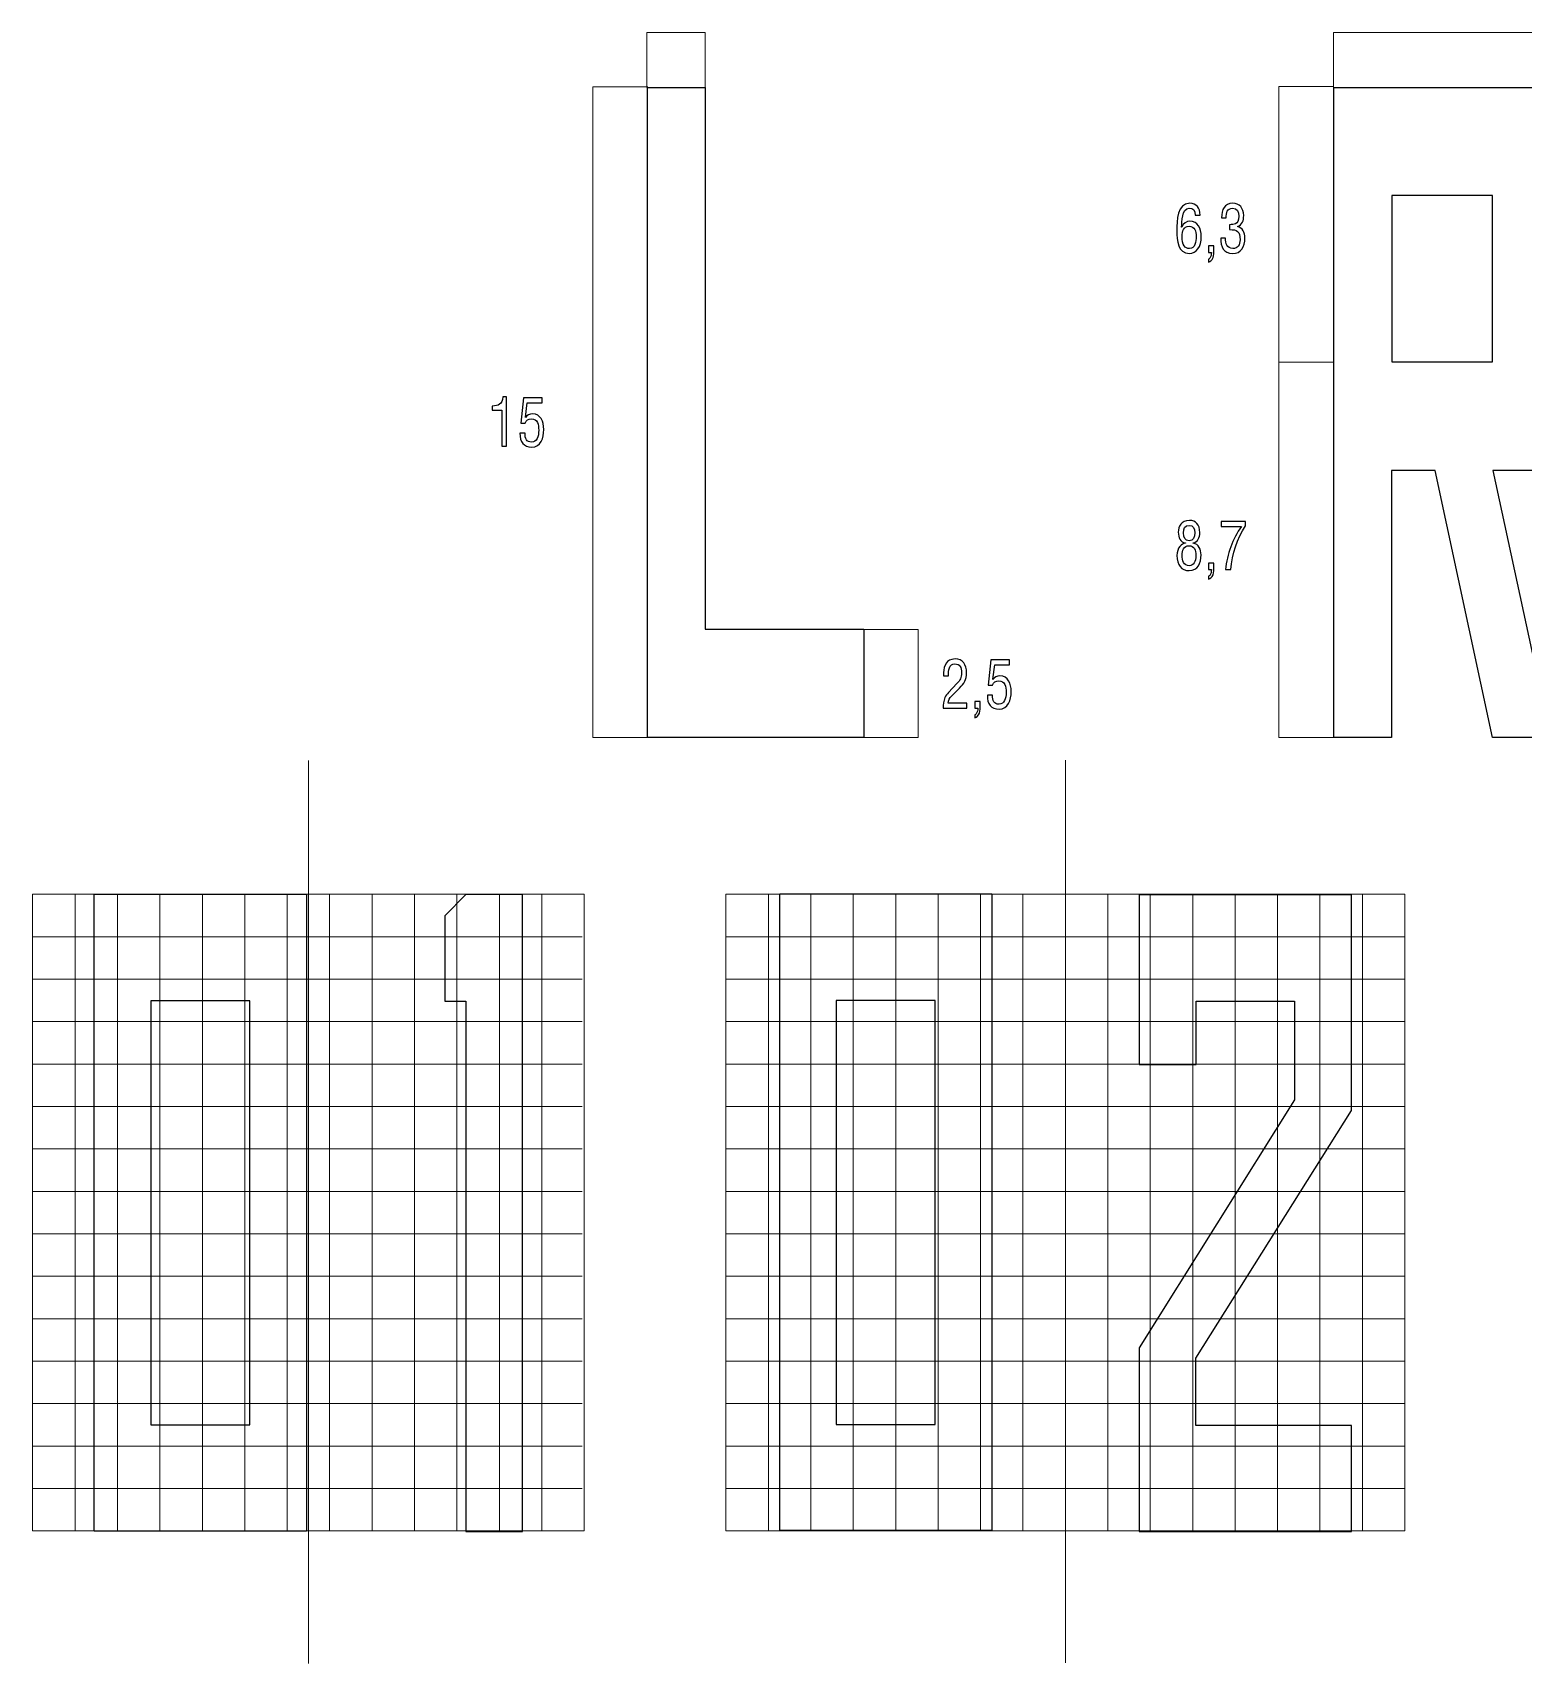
# Model space of a CAD drawing. Header units: millimetres. Extents: x -187 to 68, y -53 to 125.
# Drawn here: x -160.3 to -112.2, y 40.2 to 92.8 of the extents above; entities that cross this region are included whole.
import ezdxf
from ezdxf.lldxf.tags import DXFTag

# ---------------------------------------------------------------- set-up
doc = ezdxf.new("R2010")
doc.units = ezdxf.units.MM
doc.header["$MEASUREMENT"] = 0
doc.layers.add('ESQUEMA', color=7, linetype='Continuous')
tags = doc.linetypes.add('New Line1', pattern=[0.8, 0.5, -0.1, 0.1, -0.1]).pattern_tags.tags
tags[10:11] = [DXFTag(74, 4), DXFTag(75, 0), DXFTag(340, '0'), DXFTag(46, 1.0), DXFTag(50, 0.0), DXFTag(44, 0.0), DXFTag(45, 0.0)]
tags[8:9] = [DXFTag(74, 4), DXFTag(75, 0), DXFTag(340, '0'), DXFTag(46, 1.0), DXFTag(50, 0.0), DXFTag(44, 0.0), DXFTag(45, 0.0)]
tags[6:7] = [DXFTag(74, 4), DXFTag(75, 0), DXFTag(340, '0'), DXFTag(46, 1.0), DXFTag(50, 0.0), DXFTag(44, 0.0), DXFTag(45, 0.0)]
tags[4:5] = [DXFTag(74, 4), DXFTag(75, 0), DXFTag(340, '0'), DXFTag(46, 1.0), DXFTag(50, 0.0), DXFTag(44, 0.0), DXFTag(45, 0.0)]
tags = doc.linetypes.add('New Line2', pattern=[0.8, 0.5, -0.1, 0.1, -0.1]).pattern_tags.tags
tags[10:11] = [DXFTag(74, 4), DXFTag(75, 0), DXFTag(340, '0'), DXFTag(46, 1.0), DXFTag(50, 0.0), DXFTag(44, 0.0), DXFTag(45, 0.0)]
tags[8:9] = [DXFTag(74, 4), DXFTag(75, 0), DXFTag(340, '0'), DXFTag(46, 1.0), DXFTag(50, 0.0), DXFTag(44, 0.0), DXFTag(45, 0.0)]
tags[6:7] = [DXFTag(74, 4), DXFTag(75, 0), DXFTag(340, '0'), DXFTag(46, 1.0), DXFTag(50, 0.0), DXFTag(44, 0.0), DXFTag(45, 0.0)]
tags[4:5] = [DXFTag(74, 4), DXFTag(75, 0), DXFTag(340, '0'), DXFTag(46, 1.0), DXFTag(50, 0.0), DXFTag(44, 0.0), DXFTag(45, 0.0)]

msp = doc.modelspace()

# ---------------------------------------------------------------- linework, layer by layer
at = {"layer": 'ESQUEMA', "color": 250, "lineweight": 15}
for points, knots in [([(-140.4414, 91.027), (-140.4414, 91.027), (-140.4414, 92.7983), (-140.4414, 92.7983), (-140.4414, 92.7983), (-140.4414, 92.7983), (-138.5575, 92.7983), (-138.5575, 92.7983), (-138.5575, 92.7983), (-138.5575, 92.7983), (-138.5575, 91.0267), (-138.5575, 91.0267)], [0, 0, 0, 0, 0.25, 0.25, 0.25, 0.25, 0.5, 0.5, 0.5, 0.5, 1, 1, 1, 1]), ([(-118.2794, 91.0284), (-118.2794, 91.0284), (-118.2794, 92.7994), (-118.2794, 92.7994), (-118.2794, 92.7994), (-118.2794, 92.7994), (-111.3166, 92.7994), (-111.3166, 92.7994), (-111.3166, 92.7994), (-111.3166, 92.7994), (-111.3166, 91.0281), (-111.3166, 91.0281)], [0, 0, 0, 0, 0.25, 0.25, 0.25, 0.25, 0.5, 0.5, 0.5, 0.5, 1, 1, 1, 1]), ([(-140.4088, 70.0623), (-140.4088, 70.0623), (-142.1833, 70.0619), (-142.1833, 70.0619), (-142.1833, 70.0619), (-142.1833, 70.0619), (-142.1833, 91.0554), (-142.1833, 91.0554), (-142.1833, 91.0554), (-142.1833, 91.0554), (-140.4102, 91.0554), (-140.4102, 91.0554)], [0, 0, 0, 0, 0.25, 0.25, 0.25, 0.25, 0.5, 0.5, 0.5, 0.5, 1, 1, 1, 1]), ([(-118.2732, 82.167), (-118.2732, 82.167), (-120.0477, 82.1663), (-120.0477, 82.1663), (-120.0477, 82.1663), (-120.0477, 82.1663), (-120.0477, 91.0563), (-120.0477, 91.0563), (-120.0477, 91.0563), (-120.0477, 91.0563), (-118.2746, 91.0563), (-118.2746, 91.0563)], [0, 0, 0, 0, 0.25, 0.25, 0.25, 0.25, 0.5, 0.5, 0.5, 0.5, 1, 1, 1, 1]), ([(-118.2732, 70.0636), (-118.2732, 70.0636), (-120.0477, 70.0629), (-120.0477, 70.0629), (-120.0477, 70.0629), (-120.0477, 70.0629), (-120.0477, 82.1664), (-120.0477, 82.1664)], [0, 0, 0, 0, 0.3333333, 0.3333333, 0.3333333, 0.3333333, 1, 1, 1, 1]), ([(-133.4612, 73.5452), (-133.4612, 73.5452), (-131.6868, 73.5459), (-131.6868, 73.5459), (-131.6868, 73.5459), (-131.6868, 73.5459), (-131.6868, 70.0619), (-131.6868, 70.0619), (-131.6868, 70.0619), (-131.6868, 70.0619), (-133.4598, 70.0619), (-133.4598, 70.0619)], [0, 0, 0, 0, 0.25, 0.25, 0.25, 0.25, 0.5, 0.5, 0.5, 0.5, 1, 1, 1, 1])]:
    msp.add_open_spline(points, degree=3, knots=knots, dxfattribs=at)
at = {"layer": 'ESQUEMA', "color": 250}
for points, knots in [([(-138.5576, 91.0246), (-138.5576, 91.0246), (-140.422, 91.0246), (-140.422, 91.0246), (-140.422, 91.0246), (-140.422, 91.0246), (-140.422, 70.0552), (-140.422, 70.0552), (-140.422, 70.0552), (-140.422, 70.0552), (-133.4321, 70.0552), (-133.4321, 70.0552), (-133.4321, 70.0552), (-133.4321, 70.0552), (-133.4321, 73.5498), (-133.4321, 73.5498), (-133.4321, 73.5498), (-133.4321, 73.5498), (-138.5576, 73.5498), (-138.5576, 73.5498), (-138.5576, 73.5498), (-138.5576, 73.5498), (-138.5576, 91.0246), (-138.5576, 91.0246)], [0, 0, 0, 0, 0.1428571, 0.1428571, 0.1428571, 0.1428571, 0.2857143, 0.2857143, 0.2857143, 0.2857143, 0.4285714, 0.4285714, 0.4285714, 0.4285714, 0.5714286, 0.5714286, 0.5714286, 0.5714286, 0.7142857, 0.7142857, 0.7142857, 0.7142857, 1, 1, 1, 1]), ([(-111.2836, 91.0249), (-111.2836, 91.0249), (-118.2735, 91.0249), (-118.2735, 91.0249), (-118.2735, 91.0249), (-118.2735, 91.0249), (-118.2735, 70.055), (-118.2735, 70.055), (-118.2735, 70.055), (-118.2735, 70.055), (-116.4091, 70.055), (-116.4091, 70.055), (-116.4091, 70.055), (-116.4091, 70.055), (-116.4091, 78.6769), (-116.4091, 78.6769), (-116.4091, 78.6769), (-116.4091, 78.6769), (-115.0015, 78.6752), (-115.0015, 78.6752), (-115.0015, 78.6752), (-115.0015, 78.6752), (-113.147, 70.055), (-113.147, 70.055), (-113.147, 70.055), (-113.147, 70.055), (-111.2836, 70.055), (-111.2836, 70.055), (-111.2836, 70.055), (-111.2836, 70.055), (-113.1378, 78.6752), (-113.1378, 78.6752), (-113.1378, 78.6752), (-113.1378, 78.6752), (-111.2836, 78.6752), (-111.2836, 78.6752), (-111.2836, 78.6752), (-111.2836, 78.6752), (-111.2836, 91.0249), (-111.2836, 91.0249)], [0, 0, 0, 0, 0.0909091, 0.0909091, 0.0909091, 0.0909091, 0.1818182, 0.1818182, 0.1818182, 0.1818182, 0.2727273, 0.2727273, 0.2727273, 0.2727273, 0.3636364, 0.3636364, 0.3636364, 0.3636364, 0.4545455, 0.4545455, 0.4545455, 0.4545455, 0.5454545, 0.5454545, 0.5454545, 0.5454545, 0.6363636, 0.6363636, 0.6363636, 0.6363636, 0.7272727, 0.7272727, 0.7272727, 0.7272727, 0.8181818, 0.8181818, 0.8181818, 0.8181818, 1, 1, 1, 1]), ([(-113.1505, 82.1765), (-113.1505, 82.1765), (-116.3974, 82.1765), (-116.3974, 82.1765), (-116.3974, 82.1765), (-116.3974, 82.1765), (-116.3974, 87.5398), (-116.3974, 87.5398), (-116.3974, 87.5398), (-116.3974, 87.5398), (-113.1505, 87.5398), (-113.1505, 87.5398), (-113.1505, 87.5398), (-113.1505, 87.5398), (-113.1505, 82.1765), (-113.1505, 82.1765)], [0, 0, 0, 0, 0.2, 0.2, 0.2, 0.2, 0.4, 0.4, 0.4, 0.4, 0.6, 0.6, 0.6, 0.6, 1, 1, 1, 1]), ([(-123.3387, 86.4107), (-123.3387, 86.7405), (-123.3271, 87.293), (-122.9154, 87.293), (-122.9154, 87.293), (-122.7041, 87.293), (-122.588, 87.1427), (-122.582, 86.9141), (-122.582, 86.9141), (-122.582, 86.9141), (-122.7439, 86.9141), (-122.7439, 86.9141), (-122.7439, 86.9141), (-122.7439, 87.058), (-122.7993, 87.1342), (-122.9348, 87.1342), (-122.9348, 87.1342), (-123.1768, 87.1342), (-123.1747, 86.6876), (-123.1824, 86.5187), (-123.1824, 86.5187), (-123.1824, 86.5187), (-123.1785, 86.5187), (-123.1785, 86.5187), (-123.1785, 86.5187), (-123.1232, 86.6541), (-123.0184, 86.7134), (-122.9154, 86.7134), (-122.9154, 86.7134), (-122.6603, 86.7134), (-122.5478, 86.4848), (-122.5478, 86.2287), (-122.5478, 86.2287), (-122.5478, 85.8904), (-122.7097, 85.6745), (-122.927, 85.6745), (-122.927, 85.6745), (-123.3098, 85.6745), (-123.3387, 86.0847), (-123.3387, 86.4107)], [0, 0, 0, 0, 0.0909091, 0.0909091, 0.0909091, 0.0909091, 0.1818182, 0.1818182, 0.1818182, 0.1818182, 0.2727273, 0.2727273, 0.2727273, 0.2727273, 0.3636364, 0.3636364, 0.3636364, 0.3636364, 0.4545455, 0.4545455, 0.4545455, 0.4545455, 0.5454545, 0.5454545, 0.5454545, 0.5454545, 0.6363636, 0.6363636, 0.6363636, 0.6363636, 0.7272727, 0.7272727, 0.7272727, 0.7272727, 0.8181818, 0.8181818, 0.8181818, 0.8181818, 1, 1, 1, 1]), ([(-121.6335, 86.6032), (-121.508, 86.6117), (-121.3383, 86.582), (-121.3383, 86.8741), (-121.3383, 86.8741), (-121.3383, 87.0287), (-121.3803, 87.1341), (-121.5383, 87.1341), (-121.5383, 87.1341), (-121.7175, 87.1341), (-121.7422, 86.986), (-121.7422, 86.8233), (-121.7422, 86.8233), (-121.7422, 86.8233), (-121.8925, 86.8233), (-121.8925, 86.8233), (-121.8925, 86.8233), (-121.9002, 87.0897), (-121.7937, 87.2929), (-121.5344, 87.2929), (-121.5344, 87.2929), (-121.321, 87.2929), (-121.1781, 87.1384), (-121.1781, 86.8992), (-121.1781, 86.8992), (-121.1781, 86.7281), (-121.2257, 86.6032), (-121.3781, 86.5439), (-121.3781, 86.5439), (-121.3781, 86.5439), (-121.3781, 86.5397), (-121.3781, 86.5397), (-121.3781, 86.5397), (-121.2123, 86.4995), (-121.14, 86.3534), (-121.14, 86.1739), (-121.14, 86.1739), (-121.14, 85.8775), (-121.2582, 85.6747), (-121.5422, 85.6747), (-121.5422, 85.6747), (-121.8279, 85.6747), (-121.9249, 85.8839), (-121.9193, 86.1718), (-121.9193, 86.1718), (-121.9193, 86.1718), (-121.763, 86.1718), (-121.763, 86.1718), (-121.763, 86.1718), (-121.7764, 86.0024), (-121.7327, 85.8331), (-121.5288, 85.8331), (-121.5288, 85.8331), (-121.3725, 85.8331), (-121.2981, 85.9537), (-121.2981, 86.1167), (-121.2981, 86.1167), (-121.2981, 86.3937), (-121.3933, 86.4466), (-121.6335, 86.4445), (-121.6335, 86.4445), (-121.6335, 86.4445), (-121.6335, 86.6032), (-121.6335, 86.6032)], [0, 0, 0, 0, 0.0588235, 0.0588235, 0.0588235, 0.0588235, 0.1176471, 0.1176471, 0.1176471, 0.1176471, 0.1764706, 0.1764706, 0.1764706, 0.1764706, 0.2352941, 0.2352941, 0.2352941, 0.2352941, 0.2941176, 0.2941176, 0.2941176, 0.2941176, 0.3529412, 0.3529412, 0.3529412, 0.3529412, 0.4117647, 0.4117647, 0.4117647, 0.4117647, 0.4705882, 0.4705882, 0.4705882, 0.4705882, 0.5294118, 0.5294118, 0.5294118, 0.5294118, 0.5882353, 0.5882353, 0.5882353, 0.5882353, 0.6470588, 0.6470588, 0.6470588, 0.6470588, 0.7058824, 0.7058824, 0.7058824, 0.7058824, 0.7647059, 0.7647059, 0.7647059, 0.7647059, 0.8235294, 0.8235294, 0.8235294, 0.8235294, 0.8823529, 0.8823529, 0.8823529, 0.8823529, 1, 1, 1, 1]), ([(-122.9422, 86.5546), (-123.1288, 86.5546), (-123.1634, 86.3811), (-123.1634, 86.235), (-123.1634, 86.235), (-123.1729, 85.9348), (-123.0738, 85.8332), (-122.9309, 85.8332), (-122.9309, 85.8332), (-122.7439, 85.8332), (-122.7118, 86.0576), (-122.7118, 86.2181), (-122.7118, 86.2181), (-122.7118, 86.3917), (-122.7591, 86.5546), (-122.9422, 86.5546)], [0, 0, 0, 0, 0.2, 0.2, 0.2, 0.2, 0.4, 0.4, 0.4, 0.4, 0.6, 0.6, 0.6, 0.6, 1, 1, 1, 1]), ([(-122.3155, 85.7063), (-122.3155, 85.7063), (-122.3155, 85.9179), (-122.3155, 85.9179), (-122.3155, 85.9179), (-122.3155, 85.9179), (-122.1423, 85.9179), (-122.1423, 85.9179), (-122.1423, 85.9179), (-122.1423, 85.8837), (-122.1402, 85.7486), (-122.1479, 85.6682), (-122.1479, 85.6682), (-122.1497, 85.5814), (-122.1726, 85.4925), (-122.2414, 85.4396), (-122.2414, 85.4396), (-122.2622, 85.4205), (-122.289, 85.4078), (-122.3155, 85.3976), (-122.3155, 85.3976), (-122.3155, 85.3976), (-122.3155, 85.4925), (-122.3155, 85.4925), (-122.3155, 85.4925), (-122.3021, 85.4946), (-122.2831, 85.5052), (-122.2718, 85.52), (-122.2718, 85.52), (-122.2298, 85.5708), (-122.222, 85.6407), (-122.222, 85.7063), (-122.222, 85.7063), (-122.222, 85.7063), (-122.3155, 85.7063), (-122.3155, 85.7063)], [0, 0, 0, 0, 0.1, 0.1, 0.1, 0.1, 0.2, 0.2, 0.2, 0.2, 0.3, 0.3, 0.3, 0.3, 0.4, 0.4, 0.4, 0.4, 0.5, 0.5, 0.5, 0.5, 0.6, 0.6, 0.6, 0.6, 0.7, 0.7, 0.7, 0.7, 0.8, 0.8, 0.8, 0.8, 1, 1, 1, 1]), ([(-145.1205, 80.6154), (-145.1205, 80.6154), (-145.4253, 80.6154), (-145.4253, 80.6154), (-145.4253, 80.6154), (-145.4253, 80.6154), (-145.4253, 80.753), (-145.4253, 80.753), (-145.4253, 80.753), (-145.2217, 80.7573), (-145.1092, 80.7996), (-145.0863, 81.0472), (-145.0863, 81.0472), (-145.0863, 81.0472), (-144.9624, 81.0472), (-144.9624, 81.0472), (-144.9624, 81.0472), (-144.9624, 81.0472), (-144.9624, 79.4604), (-144.9624, 79.4604), (-144.9624, 79.4604), (-144.9624, 79.4604), (-145.1205, 79.4604), (-145.1205, 79.4604), (-145.1205, 79.4604), (-145.1205, 79.4604), (-145.1205, 80.6154), (-145.1205, 80.6154)], [0, 0, 0, 0, 0.125, 0.125, 0.125, 0.125, 0.25, 0.25, 0.25, 0.25, 0.375, 0.375, 0.375, 0.375, 0.5, 0.5, 0.5, 0.5, 0.625, 0.625, 0.625, 0.625, 0.75, 0.75, 0.75, 0.75, 1, 1, 1, 1]), ([(-144.3681, 79.8751), (-144.3758, 79.7058), (-144.3187, 79.5876), (-144.1564, 79.5876), (-144.1564, 79.5876), (-143.9888, 79.5876), (-143.9278, 79.7735), (-143.9278, 79.9704), (-143.9278, 79.9704), (-143.9278, 80.1524), (-143.9641, 80.3425), (-144.1663, 80.3425), (-144.1663, 80.3425), (-144.2615, 80.3425), (-144.3282, 80.296), (-144.3663, 80.1986), (-144.3663, 80.1986), (-144.3663, 80.1986), (-144.5074, 80.1986), (-144.5074, 80.1986), (-144.5074, 80.1986), (-144.5074, 80.1986), (-144.4235, 81.0153), (-144.4235, 81.0153), (-144.4235, 81.0153), (-144.4235, 81.0153), (-143.8156, 81.0153), (-143.8156, 81.0153), (-143.8156, 81.0153), (-143.8156, 81.0153), (-143.8156, 80.8565), (-143.8156, 80.8565), (-143.8156, 80.8565), (-143.8156, 80.8565), (-144.2957, 80.8565), (-144.2957, 80.8565), (-144.2957, 80.8565), (-144.2957, 80.8565), (-144.3585, 80.3912), (-144.3585, 80.3912), (-144.3585, 80.3912), (-144.3585, 80.3912), (-144.3547, 80.387), (-144.3547, 80.387), (-144.3547, 80.387), (-144.2919, 80.4632), (-144.2273, 80.5013), (-144.1278, 80.5013), (-144.1278, 80.5013), (-143.865, 80.4992), (-143.7641, 80.2561), (-143.7641, 79.9979), (-143.7641, 79.9979), (-143.7641, 79.7164), (-143.8576, 79.4288), (-144.1529, 79.4288), (-144.1529, 79.4288), (-144.4062, 79.4288), (-144.5434, 79.5957), (-144.5321, 79.8751), (-144.5321, 79.8751), (-144.5321, 79.8751), (-144.3681, 79.8751), (-144.3681, 79.8751)], [0, 0, 0, 0, 0.0588235, 0.0588235, 0.0588235, 0.0588235, 0.1176471, 0.1176471, 0.1176471, 0.1176471, 0.1764706, 0.1764706, 0.1764706, 0.1764706, 0.2352941, 0.2352941, 0.2352941, 0.2352941, 0.2941176, 0.2941176, 0.2941176, 0.2941176, 0.3529412, 0.3529412, 0.3529412, 0.3529412, 0.4117647, 0.4117647, 0.4117647, 0.4117647, 0.4705882, 0.4705882, 0.4705882, 0.4705882, 0.5294118, 0.5294118, 0.5294118, 0.5294118, 0.5882353, 0.5882353, 0.5882353, 0.5882353, 0.6470588, 0.6470588, 0.6470588, 0.6470588, 0.7058824, 0.7058824, 0.7058824, 0.7058824, 0.7647059, 0.7647059, 0.7647059, 0.7647059, 0.8235294, 0.8235294, 0.8235294, 0.8235294, 0.8823529, 0.8823529, 0.8823529, 0.8823529, 1, 1, 1, 1]), ([(-123.0621, 76.3345), (-123.2317, 76.3662), (-123.2892, 76.5038), (-123.2892, 76.6837), (-123.2892, 76.6837), (-123.2892, 76.8633), (-123.1958, 77.0623), (-122.9269, 77.0623), (-122.9269, 77.0623), (-122.7269, 77.0623), (-122.5953, 76.931), (-122.5953, 76.6732), (-122.5953, 76.6732), (-122.5953, 76.5123), (-122.6564, 76.3662), (-122.8109, 76.3345), (-122.8109, 76.3345), (-122.8109, 76.3345), (-122.8109, 76.3303), (-122.8109, 76.3303), (-122.8109, 76.3303), (-122.6317, 76.2964), (-122.5555, 76.1271), (-122.5555, 75.9538), (-122.5555, 75.9538), (-122.5555, 75.6808), (-122.6602, 75.4441), (-122.9365, 75.4441), (-122.9365, 75.4441), (-123.1975, 75.4441), (-123.333, 75.624), (-123.333, 75.9306), (-123.333, 75.9306), (-123.333, 76.1863), (-123.1802, 76.307), (-123.0621, 76.3303), (-123.0621, 76.3303), (-123.0621, 76.3303), (-123.0621, 76.3345), (-123.0621, 76.3345)], [0, 0, 0, 0, 0.0909091, 0.0909091, 0.0909091, 0.0909091, 0.1818182, 0.1818182, 0.1818182, 0.1818182, 0.2727273, 0.2727273, 0.2727273, 0.2727273, 0.3636364, 0.3636364, 0.3636364, 0.3636364, 0.4545455, 0.4545455, 0.4545455, 0.4545455, 0.5454545, 0.5454545, 0.5454545, 0.5454545, 0.6363636, 0.6363636, 0.6363636, 0.6363636, 0.7272727, 0.7272727, 0.7272727, 0.7272727, 0.8181818, 0.8181818, 0.8181818, 0.8181818, 1, 1, 1, 1]), ([(-122.9365, 76.4043), (-122.7975, 76.4043), (-122.7594, 76.5208), (-122.7594, 76.6583), (-122.7594, 76.6583), (-122.7594, 76.7938), (-122.7975, 76.9039), (-122.9382, 76.9039), (-122.9382, 76.9039), (-123.0793, 76.9039), (-123.1252, 76.8065), (-123.1252, 76.6647), (-123.1252, 76.6647), (-123.127, 76.5081), (-123.0698, 76.4043), (-122.9365, 76.4043)], [0, 0, 0, 0, 0.2, 0.2, 0.2, 0.2, 0.4, 0.4, 0.4, 0.4, 0.6, 0.6, 0.6, 0.6, 1, 1, 1, 1]), ([(-121.9079, 77.0307), (-121.9079, 77.0307), (-121.1227, 77.0307), (-121.1227, 77.0307), (-121.1227, 77.0307), (-121.1227, 77.0307), (-121.1227, 76.8846), (-121.1227, 76.8846), (-121.1227, 76.8846), (-121.3954, 76.4743), (-121.5552, 75.9811), (-121.5936, 75.4756), (-121.5936, 75.4756), (-121.5936, 75.4756), (-121.7707, 75.4756), (-121.7707, 75.4756), (-121.7707, 75.4756), (-121.7157, 75.9811), (-121.5343, 76.4637), (-121.2542, 76.8719), (-121.2542, 76.8719), (-121.2542, 76.8719), (-121.9079, 76.8719), (-121.9079, 76.8719), (-121.9079, 76.8719), (-121.9079, 76.8719), (-121.9079, 77.0307), (-121.9079, 77.0307)], [0, 0, 0, 0, 0.125, 0.125, 0.125, 0.125, 0.25, 0.25, 0.25, 0.25, 0.375, 0.375, 0.375, 0.375, 0.5, 0.5, 0.5, 0.5, 0.625, 0.625, 0.625, 0.625, 0.75, 0.75, 0.75, 0.75, 1, 1, 1, 1]), ([(-122.9326, 75.6028), (-122.8013, 75.6028), (-122.7192, 75.7231), (-122.7192, 75.939), (-122.7192, 75.939), (-122.7192, 76.102), (-122.7784, 76.2456), (-122.9439, 76.2456), (-122.9439, 76.2456), (-123.11, 76.2456), (-123.1689, 76.0978), (-123.1689, 75.9369), (-123.1689, 75.9369), (-123.1689, 75.7612), (-123.1196, 75.6028), (-122.9326, 75.6028)], [0, 0, 0, 0, 0.2, 0.2, 0.2, 0.2, 0.4, 0.4, 0.4, 0.4, 0.6, 0.6, 0.6, 0.6, 1, 1, 1, 1]), ([(-122.3155, 75.4757), (-122.3155, 75.4757), (-122.3155, 75.6874), (-122.3155, 75.6874), (-122.3155, 75.6874), (-122.3155, 75.6874), (-122.1423, 75.6874), (-122.1423, 75.6874), (-122.1423, 75.6874), (-122.1423, 75.6532), (-122.1402, 75.5181), (-122.1479, 75.4376), (-122.1479, 75.4376), (-122.1497, 75.3508), (-122.1726, 75.2619), (-122.2414, 75.209), (-122.2414, 75.209), (-122.2622, 75.19), (-122.289, 75.1773), (-122.3155, 75.167), (-122.3155, 75.167), (-122.3155, 75.167), (-122.3155, 75.2619), (-122.3155, 75.2619), (-122.3155, 75.2619), (-122.3021, 75.2641), (-122.2831, 75.2746), (-122.2718, 75.2895), (-122.2718, 75.2895), (-122.2298, 75.3403), (-122.222, 75.4101), (-122.222, 75.4757), (-122.222, 75.4757), (-122.222, 75.4757), (-122.3155, 75.4757), (-122.3155, 75.4757)], [0, 0, 0, 0, 0.1, 0.1, 0.1, 0.1, 0.2, 0.2, 0.2, 0.2, 0.3, 0.3, 0.3, 0.3, 0.4, 0.4, 0.4, 0.4, 0.5, 0.5, 0.5, 0.5, 0.6, 0.6, 0.6, 0.6, 0.7, 0.7, 0.7, 0.7, 0.8, 0.8, 0.8, 0.8, 1, 1, 1, 1]), ([(-130.6096, 71.3964), (-130.678, 71.3286), (-130.7087, 71.2651), (-130.7126, 71.1657), (-130.7126, 71.1657), (-130.7126, 71.1657), (-130.1083, 71.1657), (-130.1083, 71.1657), (-130.1083, 71.1657), (-130.1083, 71.1657), (-130.1083, 71.0069), (-130.1083, 71.0069), (-130.1083, 71.0069), (-130.1083, 71.0069), (-130.8763, 71.0069), (-130.8763, 71.0069), (-130.8763, 71.0069), (-130.8741, 71.1212), (-130.8611, 71.2376), (-130.8191, 71.3498), (-130.8191, 71.3498), (-130.7983, 71.4048), (-130.7486, 71.4641), (-130.7066, 71.5082), (-130.7066, 71.5082), (-130.7066, 71.5082), (-130.4342, 71.8003), (-130.4342, 71.8003), (-130.4342, 71.8003), (-130.3235, 71.9188), (-130.2857, 71.9823), (-130.2857, 72.1559), (-130.2857, 72.1559), (-130.2857, 72.3164), (-130.3351, 72.4349), (-130.497, 72.4349), (-130.497, 72.4349), (-130.6932, 72.4349), (-130.7105, 72.2212), (-130.7066, 72.0543), (-130.7066, 72.0543), (-130.7066, 72.0543), (-130.865, 72.0543), (-130.865, 72.0543), (-130.865, 72.0543), (-130.865, 72.0543), (-130.865, 72.1517), (-130.865, 72.1517), (-130.865, 72.1517), (-130.865, 72.2677), (-130.8382, 72.3778), (-130.7732, 72.4688), (-130.7732, 72.4688), (-130.7295, 72.5196), (-130.6494, 72.5937), (-130.4896, 72.5937), (-130.4896, 72.5937), (-130.2455, 72.5937), (-130.1217, 72.4138), (-130.1217, 72.1517), (-130.1217, 72.1517), (-130.1217, 71.9188), (-130.2053, 71.8045), (-130.3524, 71.6564), (-130.3524, 71.6564), (-130.3524, 71.6564), (-130.6096, 71.3964), (-130.6096, 71.3964)], [0, 0, 0, 0, 0.0555556, 0.0555556, 0.0555556, 0.0555556, 0.1111111, 0.1111111, 0.1111111, 0.1111111, 0.1666667, 0.1666667, 0.1666667, 0.1666667, 0.2222222, 0.2222222, 0.2222222, 0.2222222, 0.2777778, 0.2777778, 0.2777778, 0.2777778, 0.3333333, 0.3333333, 0.3333333, 0.3333333, 0.3888889, 0.3888889, 0.3888889, 0.3888889, 0.4444444, 0.4444444, 0.4444444, 0.4444444, 0.5, 0.5, 0.5, 0.5, 0.5555556, 0.5555556, 0.5555556, 0.5555556, 0.6111111, 0.6111111, 0.6111111, 0.6111111, 0.6666667, 0.6666667, 0.6666667, 0.6666667, 0.7222222, 0.7222222, 0.7222222, 0.7222222, 0.7777778, 0.7777778, 0.7777778, 0.7777778, 0.8333333, 0.8333333, 0.8333333, 0.8333333, 0.8888889, 0.8888889, 0.8888889, 0.8888889, 1, 1, 1, 1]), ([(-129.2856, 71.4217), (-129.293, 71.2524), (-129.2359, 71.1342), (-129.074, 71.1342), (-129.074, 71.1342), (-128.9064, 71.1342), (-128.8454, 71.3201), (-128.8454, 71.5169), (-128.8454, 71.5169), (-128.8454, 71.699), (-128.8813, 71.8891), (-129.0835, 71.8891), (-129.0835, 71.8891), (-129.1787, 71.8891), (-129.2454, 71.8426), (-129.2835, 71.7452), (-129.2835, 71.7452), (-129.2835, 71.7452), (-129.4246, 71.7452), (-129.4246, 71.7452), (-129.4246, 71.7452), (-129.4246, 71.7452), (-129.3407, 72.5619), (-129.3407, 72.5619), (-129.3407, 72.5619), (-129.3407, 72.5619), (-128.7328, 72.5619), (-128.7328, 72.5619), (-128.7328, 72.5619), (-128.7328, 72.5619), (-128.7328, 72.4031), (-128.7328, 72.4031), (-128.7328, 72.4031), (-128.7328, 72.4031), (-129.2129, 72.4031), (-129.2129, 72.4031), (-129.2129, 72.4031), (-129.2129, 72.4031), (-129.2761, 71.9378), (-129.2761, 71.9378), (-129.2761, 71.9378), (-129.2761, 71.9378), (-129.2722, 71.9336), (-129.2722, 71.9336), (-129.2722, 71.9336), (-129.2094, 72.0098), (-129.1445, 72.0479), (-129.0454, 72.0479), (-129.0454, 72.0479), (-128.7826, 72.0458), (-128.6817, 71.8027), (-128.6817, 71.5445), (-128.6817, 71.5445), (-128.6817, 71.2629), (-128.7748, 70.9754), (-129.0704, 70.9754), (-129.0704, 70.9754), (-129.3237, 70.9754), (-129.4609, 71.1423), (-129.4493, 71.4217), (-129.4493, 71.4217), (-129.4493, 71.4217), (-129.2856, 71.4217), (-129.2856, 71.4217)], [0, 0, 0, 0, 0.0588235, 0.0588235, 0.0588235, 0.0588235, 0.1176471, 0.1176471, 0.1176471, 0.1176471, 0.1764706, 0.1764706, 0.1764706, 0.1764706, 0.2352941, 0.2352941, 0.2352941, 0.2352941, 0.2941176, 0.2941176, 0.2941176, 0.2941176, 0.3529412, 0.3529412, 0.3529412, 0.3529412, 0.4117647, 0.4117647, 0.4117647, 0.4117647, 0.4705882, 0.4705882, 0.4705882, 0.4705882, 0.5294118, 0.5294118, 0.5294118, 0.5294118, 0.5882353, 0.5882353, 0.5882353, 0.5882353, 0.6470588, 0.6470588, 0.6470588, 0.6470588, 0.7058824, 0.7058824, 0.7058824, 0.7058824, 0.7647059, 0.7647059, 0.7647059, 0.7647059, 0.8235294, 0.8235294, 0.8235294, 0.8235294, 0.8823529, 0.8823529, 0.8823529, 0.8823529, 1, 1, 1, 1]), ([(-129.8551, 71.0071), (-129.8551, 71.0071), (-129.8551, 71.2187), (-129.8551, 71.2187), (-129.8551, 71.2187), (-129.8551, 71.2187), (-129.6819, 71.2187), (-129.6819, 71.2187), (-129.6819, 71.2187), (-129.6819, 71.1845), (-129.6798, 71.0494), (-129.6875, 70.969), (-129.6875, 70.969), (-129.6893, 70.8822), (-129.7122, 70.7933), (-129.781, 70.7404), (-129.781, 70.7404), (-129.8018, 70.7213), (-129.8287, 70.7086), (-129.8551, 70.6984), (-129.8551, 70.6984), (-129.8551, 70.6984), (-129.8551, 70.7933), (-129.8551, 70.7933), (-129.8551, 70.7933), (-129.8417, 70.7954), (-129.8227, 70.806), (-129.8114, 70.8208), (-129.8114, 70.8208), (-129.7694, 70.8716), (-129.7616, 70.9415), (-129.7616, 71.0071), (-129.7616, 71.0071), (-129.7616, 71.0071), (-129.8551, 71.0071), (-129.8551, 71.0071)], [0, 0, 0, 0, 0.1, 0.1, 0.1, 0.1, 0.2, 0.2, 0.2, 0.2, 0.3, 0.3, 0.3, 0.3, 0.4, 0.4, 0.4, 0.4, 0.5, 0.5, 0.5, 0.5, 0.6, 0.6, 0.6, 0.6, 0.7, 0.7, 0.7, 0.7, 0.8, 0.8, 0.8, 0.8, 1, 1, 1, 1]), ([(-158.269, 44.4614), (-158.269, 44.4614), (-151.4223, 44.4614), (-151.4223, 44.4614), (-151.4223, 44.4614), (-151.4223, 44.4614), (-151.4223, 65.0011), (-151.4223, 65.0011), (-151.4223, 65.0011), (-151.4223, 65.0011), (-158.269, 65.0011), (-158.269, 65.0011), (-158.269, 65.0011), (-158.269, 65.0011), (-158.269, 44.4614), (-158.269, 44.4614)], [0, 0, 0, 0, 0.2, 0.2, 0.2, 0.2, 0.4, 0.4, 0.4, 0.4, 0.6, 0.6, 0.6, 0.6, 1, 1, 1, 1]), ([(-146.9604, 64.3055), (-146.9604, 64.3055), (-146.2756, 64.9899), (-146.2756, 64.9899), (-146.2756, 64.9899), (-146.2756, 64.9899), (-144.4496, 64.9892), (-144.4496, 64.9892), (-144.4496, 64.9892), (-144.4496, 64.9892), (-144.4496, 44.4494), (-144.4496, 44.4494), (-144.4496, 44.4494), (-144.4496, 44.4494), (-146.2756, 44.4494), (-146.2756, 44.4494), (-146.2756, 44.4494), (-146.2756, 44.4494), (-146.2756, 61.5528), (-146.2756, 61.5528), (-146.2756, 61.5528), (-146.2756, 61.5528), (-146.9604, 61.5528), (-146.9604, 61.5528), (-146.9604, 61.5528), (-146.9604, 61.5528), (-146.9604, 64.3055), (-146.9604, 64.3055)], [0, 0, 0, 0, 0.125, 0.125, 0.125, 0.125, 0.25, 0.25, 0.25, 0.25, 0.375, 0.375, 0.375, 0.375, 0.5, 0.5, 0.5, 0.5, 0.625, 0.625, 0.625, 0.625, 0.75, 0.75, 0.75, 0.75, 1, 1, 1, 1]), ([(-136.1512, 44.4727), (-136.1512, 44.4727), (-129.3045, 44.4727), (-129.3045, 44.4727), (-129.3045, 44.4727), (-129.3045, 44.4727), (-129.3045, 65.0124), (-129.3045, 65.0124), (-129.3045, 65.0124), (-129.3045, 65.0124), (-136.1512, 65.0124), (-136.1512, 65.0124), (-136.1512, 65.0124), (-136.1512, 65.0124), (-136.1512, 44.4727), (-136.1512, 44.4727)], [0, 0, 0, 0, 0.2, 0.2, 0.2, 0.2, 0.4, 0.4, 0.4, 0.4, 0.6, 0.6, 0.6, 0.6, 1, 1, 1, 1]), ([(-124.5512, 59.5075), (-124.5512, 59.5075), (-124.5516, 64.9816), (-124.5516, 64.9816), (-124.5516, 64.9816), (-124.5516, 64.9816), (-117.7048, 64.9816), (-117.7048, 64.9816), (-117.7048, 64.9816), (-117.7048, 64.9816), (-117.7048, 58.028), (-117.7048, 58.028), (-117.7048, 58.028), (-117.7048, 58.028), (-122.7235, 50.0372), (-122.7235, 50.0372), (-122.7235, 50.0372), (-122.7235, 50.0372), (-122.7235, 47.8623), (-122.7235, 47.8623), (-122.7235, 47.8623), (-122.7235, 47.8623), (-117.7048, 47.8627), (-117.7048, 47.8627), (-117.7048, 47.8627), (-117.7048, 47.8627), (-117.7048, 44.4418), (-117.7048, 44.4418), (-117.7048, 44.4418), (-117.7048, 44.4418), (-124.5516, 44.4418), (-124.5516, 44.4418), (-124.5516, 44.4418), (-124.5516, 44.4418), (-124.5505, 50.3755), (-124.5505, 50.3755), (-124.5505, 50.3755), (-124.5505, 50.3755), (-119.5389, 58.3663), (-119.5389, 58.3663), (-119.5389, 58.3663), (-119.5389, 58.3663), (-119.5403, 61.5561), (-119.5403, 61.5561), (-119.5403, 61.5561), (-119.5403, 61.5561), (-122.7153, 61.5561), (-122.7153, 61.5561), (-122.7153, 61.5561), (-122.7153, 61.5561), (-122.7153, 59.5075), (-122.7153, 59.5075), (-122.7153, 59.5075), (-122.7153, 59.5075), (-124.5512, 59.5075), (-124.5512, 59.5075)], [0, 0, 0, 0, 0.0666667, 0.0666667, 0.0666667, 0.0666667, 0.1333333, 0.1333333, 0.1333333, 0.1333333, 0.2, 0.2, 0.2, 0.2, 0.2666667, 0.2666667, 0.2666667, 0.2666667, 0.3333333, 0.3333333, 0.3333333, 0.3333333, 0.4, 0.4, 0.4, 0.4, 0.4666667, 0.4666667, 0.4666667, 0.4666667, 0.5333333, 0.5333333, 0.5333333, 0.5333333, 0.6, 0.6, 0.6, 0.6, 0.6666667, 0.6666667, 0.6666667, 0.6666667, 0.7333333, 0.7333333, 0.7333333, 0.7333333, 0.8, 0.8, 0.8, 0.8, 0.8666667, 0.8666667, 0.8666667, 0.8666667, 1, 1, 1, 1]), ([(-153.2486, 47.8823), (-153.2486, 47.8823), (-156.4434, 47.8823), (-156.4434, 47.8823), (-156.4434, 47.8823), (-156.4434, 47.8823), (-156.4434, 61.5602), (-156.4434, 61.5602), (-156.4434, 61.5602), (-156.4434, 61.5602), (-153.2486, 61.5602), (-153.2486, 61.5602), (-153.2486, 61.5602), (-153.2486, 61.5602), (-153.2486, 47.8823), (-153.2486, 47.8823)], [0, 0, 0, 0, 0.2, 0.2, 0.2, 0.2, 0.4, 0.4, 0.4, 0.4, 0.6, 0.6, 0.6, 0.6, 1, 1, 1, 1]), ([(-131.1305, 47.8939), (-131.1305, 47.8939), (-134.3253, 47.8939), (-134.3253, 47.8939), (-134.3253, 47.8939), (-134.3253, 47.8939), (-134.3253, 61.5718), (-134.3253, 61.5718), (-134.3253, 61.5718), (-134.3253, 61.5718), (-131.1305, 61.5718), (-131.1305, 61.5718), (-131.1305, 61.5718), (-131.1305, 61.5718), (-131.1305, 47.8939), (-131.1305, 47.8939)], [0, 0, 0, 0, 0.2, 0.2, 0.2, 0.2, 0.4, 0.4, 0.4, 0.4, 0.6, 0.6, 0.6, 0.6, 1, 1, 1, 1])]:
    msp.add_open_spline(points, degree=3, knots=knots, dxfattribs=at)
at = {"layer": 'ESQUEMA', "color": 250, "linetype": 'New Line1', "lineweight": 15}
msp.add_open_spline([(-151.3594, 69.3219), (-151.3594, 69.3219), (-151.3594, 40.191), (-151.3594, 40.191)], degree=3, dxfattribs=at)
at = {"layer": 'ESQUEMA', "color": 250, "linetype": 'New Line2', "lineweight": 15}
msp.add_open_spline([(-126.9288, 69.3335), (-126.9288, 69.3335), (-126.9274, 40.2035), (-126.9274, 40.2035)], degree=3, dxfattribs=at)
at = {"layer": 'ESQUEMA', "color": 154, "lineweight": 15}
for points in [[(-142.46, 65.0011), (-142.46, 65.0011), (-160.259, 65.0011), (-160.259, 65.0011), (-160.259, 65.0011), (-160.259, 65.0011), (-160.259, 44.4638), (-160.259, 44.4638), (-160.259, 44.4638), (-160.259, 44.4638), (-142.46, 44.4638), (-142.46, 44.4638), (-142.46, 44.4638), (-142.46, 44.4638), (-142.46, 65.0011), (-142.46, 65.0011)], [(-115.98, 44.4638), (-115.98, 44.4638), (-115.98, 65.0019), (-115.98, 65.0019), (-115.98, 65.0019), (-115.98, 65.0019), (-137.8857, 65.0011), (-137.8857, 65.0011), (-137.8857, 65.0011), (-137.8857, 65.0011), (-137.8857, 44.4638), (-137.8857, 44.4638), (-137.8857, 44.4638), (-137.8857, 44.4638), (-115.98, 44.4638), (-115.98, 44.4638)]]:
    msp.add_open_spline(points, degree=3, knots=[0, 0, 0, 0, 0.2, 0.2, 0.2, 0.2, 0.4, 0.4, 0.4, 0.4, 0.6, 0.6, 0.6, 0.6, 1, 1, 1, 1], dxfattribs=at)
for points in [[(-158.8898, 65.0011), (-158.8898, 65.0011), (-158.8898, 44.4638), (-158.8898, 44.4638)], [(-157.5203, 65.0011), (-157.5203, 65.0011), (-157.5203, 44.4638), (-157.5203, 44.4638)], [(-156.1513, 65.0011), (-156.1513, 65.0011), (-156.1513, 44.4638), (-156.1513, 44.4638)], [(-154.7821, 65.0011), (-154.7821, 65.0011), (-154.7821, 44.4638), (-154.7821, 44.4638)], [(-153.4128, 65.0011), (-153.4128, 65.0011), (-153.4128, 44.4638), (-153.4128, 44.4638)], [(-152.0437, 65.0011), (-152.0437, 65.0011), (-152.0437, 44.4638), (-152.0437, 44.4638)], [(-150.6749, 65.0011), (-150.6749, 65.0011), (-150.6749, 44.4638), (-150.6749, 44.4638)], [(-149.3054, 65.0011), (-149.3054, 65.0011), (-149.3054, 44.4638), (-149.3054, 44.4638)], [(-147.9365, 65.0011), (-147.9365, 65.0011), (-147.9365, 44.4638), (-147.9365, 44.4638)], [(-146.5673, 65.0011), (-146.5673, 65.0011), (-146.5673, 44.4638), (-146.5673, 44.4638)], [(-145.1978, 65.0011), (-145.1978, 65.0011), (-145.1978, 44.4638), (-145.1978, 44.4638)], [(-143.8291, 65.0011), (-143.8291, 65.0011), (-143.8291, 44.4638), (-143.8291, 44.4638)], [(-137.8858, 65.0011), (-137.8858, 65.0011), (-137.8858, 44.4638), (-137.8858, 44.4638)], [(-137.8858, 65.0011), (-137.8858, 65.0011), (-115.98, 65.0011), (-115.98, 65.0011)], [(-136.5165, 65.0011), (-136.5165, 65.0011), (-136.5165, 44.4638), (-136.5165, 44.4638)], [(-135.1471, 65.0011), (-135.1471, 65.0011), (-135.1471, 44.4638), (-135.1471, 44.4638)], [(-133.778, 65.0013), (-133.778, 65.0013), (-133.778, 44.4636), (-133.778, 44.4636)], [(-132.4088, 65.0013), (-132.4088, 65.0013), (-132.4088, 44.4636), (-132.4088, 44.4636)], [(-131.0397, 65.0013), (-131.0397, 65.0013), (-131.0397, 44.4636), (-131.0397, 44.4636)], [(-129.6708, 65.0014), (-129.6708, 65.0014), (-129.6708, 44.4638), (-129.6708, 44.4638)], [(-128.3015, 65.0014), (-128.3015, 65.0014), (-128.3015, 44.4638), (-128.3015, 44.4638)], [(-126.9328, 65.0014), (-126.9328, 65.0014), (-126.9328, 44.4638), (-126.9328, 44.4638)], [(-125.5634, 65.0014), (-125.5634, 65.0014), (-125.5634, 44.4638), (-125.5634, 44.4638)], [(-124.1943, 65.0016), (-124.1943, 65.0016), (-124.1943, 44.4639), (-124.1943, 44.4639)], [(-122.8252, 65.0016), (-122.8252, 65.0016), (-122.8252, 44.4639), (-122.8252, 44.4639)], [(-121.4561, 65.0018), (-121.4561, 65.0018), (-121.4561, 44.4638), (-121.4561, 44.4638)], [(-120.0869, 65.0018), (-120.0869, 65.0018), (-120.0869, 44.4638), (-120.0869, 44.4638)], [(-118.7178, 65.0018), (-118.7178, 65.0018), (-118.7178, 44.4638), (-118.7178, 44.4638)], [(-117.3492, 65.002), (-117.3492, 65.002), (-117.3492, 44.4639), (-117.3492, 44.4639)], [(-115.98, 65.002), (-115.98, 65.002), (-115.98, 44.4639), (-115.98, 44.4639)], [(-160.2589, 63.632), (-160.2589, 63.632), (-142.523, 63.632), (-142.523, 63.632)], [(-137.8858, 63.632), (-137.8858, 63.632), (-115.98, 63.632), (-115.98, 63.632)], [(-160.2589, 62.2624), (-160.2589, 62.2624), (-142.523, 62.2624), (-142.523, 62.2624)], [(-137.8858, 62.2624), (-137.8858, 62.2624), (-115.98, 62.2624), (-115.98, 62.2624)], [(-160.2589, 60.8933), (-160.2589, 60.8933), (-142.523, 60.8933), (-142.523, 60.8933)], [(-137.8858, 60.8933), (-137.8858, 60.8933), (-115.98, 60.8933), (-115.98, 60.8933)], [(-160.2589, 59.5242), (-160.2589, 59.5242), (-142.523, 59.5242), (-142.523, 59.5242)], [(-137.8858, 59.5242), (-137.8858, 59.5242), (-115.98, 59.5242), (-115.98, 59.5242)], [(-160.2589, 58.155), (-160.2589, 58.155), (-142.523, 58.155), (-142.523, 58.155)], [(-137.8858, 58.155), (-137.8858, 58.155), (-115.98, 58.155), (-115.98, 58.155)], [(-160.2589, 56.7859), (-160.2589, 56.7859), (-142.523, 56.7859), (-142.523, 56.7859)], [(-137.8858, 56.7859), (-137.8858, 56.7859), (-115.98, 56.7859), (-115.98, 56.7859)], [(-160.2589, 55.4168), (-160.2589, 55.4168), (-142.523, 55.4168), (-142.523, 55.4168)], [(-137.8858, 55.4168), (-137.8858, 55.4168), (-115.98, 55.4168), (-115.98, 55.4168)], [(-160.2589, 54.0476), (-160.2589, 54.0476), (-142.523, 54.0476), (-142.523, 54.0476)], [(-137.8858, 54.0476), (-137.8858, 54.0476), (-115.98, 54.0476), (-115.98, 54.0476)], [(-160.2589, 52.6785), (-160.2589, 52.6785), (-142.523, 52.6785), (-142.523, 52.6785)], [(-137.8858, 52.6785), (-137.8858, 52.6785), (-115.98, 52.6785), (-115.98, 52.6785)], [(-160.2589, 51.3094), (-160.2589, 51.3094), (-142.523, 51.3094), (-142.523, 51.3094)], [(-137.8858, 51.3094), (-137.8858, 51.3094), (-115.98, 51.3094), (-115.98, 51.3094)], [(-160.2589, 49.9401), (-160.2589, 49.9401), (-142.523, 49.9401), (-142.523, 49.9401)], [(-137.8858, 49.9401), (-137.8858, 49.9401), (-115.98, 49.9401), (-115.98, 49.9401)], [(-160.2589, 48.5711), (-160.2589, 48.5711), (-142.523, 48.5711), (-142.523, 48.5711)], [(-137.8858, 48.5711), (-137.8858, 48.5711), (-115.98, 48.5711), (-115.98, 48.5711)], [(-160.2589, 47.202), (-160.2589, 47.202), (-142.523, 47.202), (-142.523, 47.202)], [(-137.8858, 47.202), (-137.8858, 47.202), (-115.98, 47.202), (-115.98, 47.202)], [(-160.2589, 45.8331), (-160.2589, 45.8331), (-142.523, 45.8331), (-142.523, 45.8331)], [(-137.8858, 45.8331), (-137.8858, 45.8331), (-115.98, 45.8331), (-115.98, 45.8331)], [(-137.8858, 44.4637), (-137.8858, 44.4637), (-115.98, 44.4637), (-115.98, 44.4637)]]:
    msp.add_open_spline(points, degree=3, dxfattribs=at)

doc.saveas('drawing.dxf')
